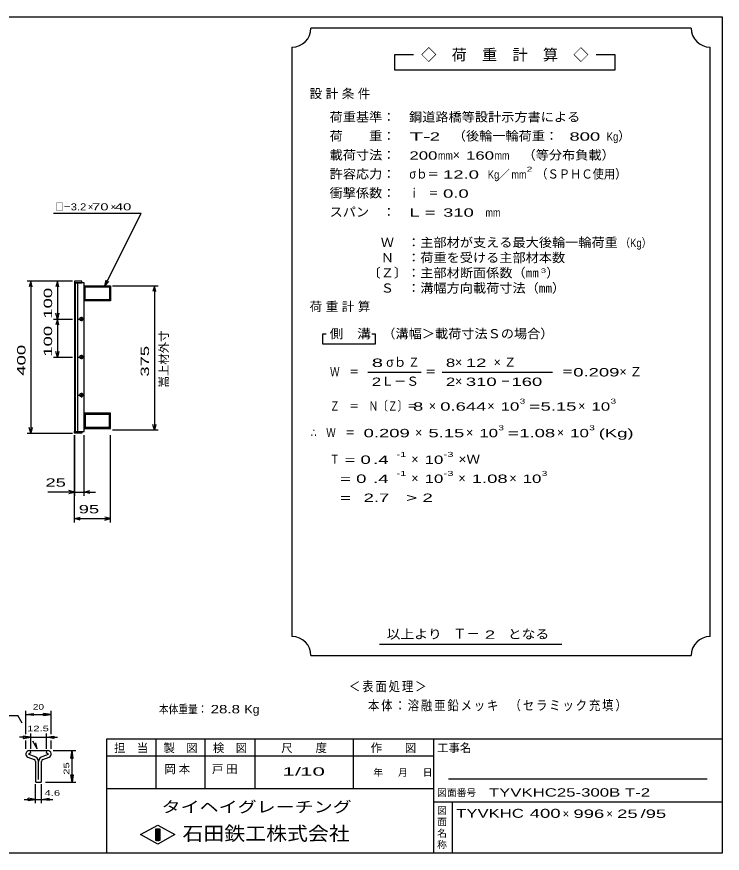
# Model space of a CAD drawing. Units: millimetres, scale not verified, with parts at other scales. Extents: x -1820 to 1736, y -1282 to 1048.
# Drawn here: x -120 to 1736, y -1152 to 1048 of the extents above; entities that cross this region are included whole.
import ezdxf
from ezdxf.enums import TextEntityAlignment as Align

# ---------------------------------------------------------------- set-up
doc = ezdxf.new("R2010")
doc.units = ezdxf.units.MM
doc.header["$LTSCALE"] = 10
for name, color, linetype, lineweight in [('CADPAC_LAYER_0000', 150, 'Continuous', 25), ('CADPAC_LAYER_0016', 3, 'Continuous', 25), ('CADPAC_LAYER_0022', 2, 'Continuous', 25), ('CADPAC_LAYER_0032', 4, 'Continuous', 25)]:
    doc.layers.add(name, color=color, linetype=linetype, lineweight=lineweight)
doc.styles.add('ベクトル', font='')
doc.styles.get('ベクトル').set_extended_font_data('ベクトル')

msp = doc.modelspace()

# ---------------------------------------------------------------- linework, layer by layer
at = {"layer": 'CADPAC_LAYER_0000'}
for p, q in [((-1724, 1048.5), (1736, 1048.5)), ((1736, 1048.5), (1736, -1151.5)), ((1736, -851.5), (116, -851.5)), ((116, -851.5), (116, -1151.5)), ((246, -851.5), (246, -981.5)), ((376, -981.5), (376, -851.5)), ((506, -851.5), (506, -981.5)), ((766, -981.5), (766, -851.5)), ((976, -851.5), (976, -1151.5)), ((976, -896.5), (116, -896.5)), ((1696, -956.5), (1016, -956.5)), ((116, -981.5), (976, -981.5)), ((976, -1016.5), (1736, -1016.5)), ((1026, -1151.5), (1026, -1016.5)), ((206, -1102.5), (251, -1077.5)), ((251, -1077.5), (296, -1102.5)), ((246, -1087.5), (256, -1087.5)), ((246, -1117.5), (246, -1087.5)), ((246, -1087.5), (248, -1087.5)), ((248, -1087.5), (248, -1117.5)), ((250, -1117.5), (250, -1087.5)), ((250, -1087.5), (252, -1087.5)), ((252, -1087.5), (252, -1117.5)), ((254, -1117.5), (254, -1087.5)), ((254, -1087.5), (256, -1087.5)), ((256, -1087.5), (256, -1117.5)), ((256, -1087.5), (256, -1117.5)), ((251, -1127.5), (206, -1102.5)), ((256, -1117.5), (246, -1117.5)), ((248, -1117.5), (250, -1117.5)), ((296, -1102.5), (251, -1127.5)), ((252, -1117.5), (254, -1117.5)), ((1736, -1151.5), (-1724, -1151.5))]:
    msp.add_line(p, q, dxfattribs=at)
at = {"layer": 'CADPAC_LAYER_0016'}
for p, q in [((51, 353.5), (32, 353.5)), ((32, 353.5), (32, 349)), ((51, 349), (51, 353.5)), ((32, 349), (51, 349)), ((32, 349), (32, -42)), ((57, 349), (32, 349)), ((34, 349), (34, -42)), ((41, -42), (41, 349)), ((57, -42), (57, 349)), ((57, 341), (127, 341)), ((57, 301), (57, 341)), ((60.2, 337.8), (123.8, 337.8)), ((60.2, 304.2), (60.2, 337.8)), ((123.8, 337.8), (123.8, 304.2)), ((127, 341), (127, 301)), ((127, 301), (57, 301)), ((123.8, 304.2), (60.2, 304.2)), ((42, 253.5), (58, 253.5)), ((52, 256.5), (48, 256.5)), ((48, 250.5), (52, 250.5)), ((50, 259.5), (50, 247.5)), ((52, 156.5), (48, 156.5)), ((50, 159.5), (50, 147.5)), ((42, 153.5), (58, 153.5)), ((48, 150.5), (52, 150.5)), ((42, 53.5), (58, 53.5)), ((52, 56.5), (48, 56.5)), ((48, 50.5), (52, 50.5)), ((50, 59.5), (50, 47.5)), ((127, 6), (57, 6)), ((57, 6), (57, -34)), ((123.8, 2.8), (60.2, 2.8)), ((60.2, 2.8), (60.2, -30.8)), ((123.8, -30.8), (123.8, 2.8)), ((127, -34), (127, 6)), ((32, -42), (51, -42)), ((32, -46.5), (32, -42)), ((32, -42), (57, -42)), ((51, -42), (51, -46.5)), ((57, -34), (127, -34)), ((60.2, -30.8), (123.8, -30.8)), ((51, -46.5), (32, -46.5))]:
    msp.add_line(p, q, dxfattribs=at)
for centre, radius, start, end in [((48, 253.5), 3, 90, 270), ((50, 253.5), 4, 46.6, 133.4), ((50, 253.5), 4, 226.6, 313.4), ((52, 253.5), 3, 270, 90), ((48, 153.5), 3, 90, 270), ((50, 153.5), 4, 46.6, 133.4), ((52, 153.5), 3, 270, 90), ((50, 153.5), 4, 226.6, 313.4), ((48, 53.5), 3, 90, 270), ((50, 53.5), 4, 46.6, 133.4), ((50, 53.5), 4, 226.6, 313.4), ((52, 53.5), 3, 270, 90)]:
    msp.add_arc(centre, radius, start, end, dxfattribs=at)
at = {"layer": 'CADPAC_LAYER_0022', "color": 4}
for p, q in [((1654, 1018.5), (654, 1018.5)), ((604, 968.5), (604, -581.5)), ((1704, -581.5), (1704, 968.5)), ((924, 948.5), (874, 948.5)), ((874, 948.5), (874, 908.5)), ((1454, 948.5), (1404, 948.5)), ((1454, 908.5), (1454, 948.5)), ((874, 908.5), (1454, 908.5)), ((207, 531), (-23, 531)), ((112, 341), (207, 531)), ((27, 353.5), (-93, 353.5)), ((-83, 353.5), (-87, 338.5)), ((-79, 338.5), (-83, 353.5)), ((-83, 353.5), (-83, -46.5)), ((27, 353.5), (-23, 353.5)), ((-13, 353.5), (-17, 338.5)), ((-9, 338.5), (-13, 353.5)), ((-13, 353.5), (-13, 253.5)), ((112, 341), (115, 355.6)), ((112, 341), (122, 352)), ((132, 341), (252, 341)), ((242, 341), (238, 326)), ((246, 326), (242, 341)), ((242, 341), (242, -39)), ((-13, 253.5), (-17, 268.5)), ((-9, 268.5), (-13, 253.5)), ((-23, 253.5), (27, 253.5)), ((-13, 253.5), (-17, 238.5)), ((-9, 238.5), (-13, 253.5)), ((-13, 253.5), (-13, 153.5)), ((694, 213.5), (684, 213.5)), ((684, 213.5), (684, 188.5)), ((824, 213.5), (814, 213.5)), ((824, 188.5), (824, 213.5)), ((684, 188.5), (824, 188.5)), ((-13, 153.5), (-17, 168.5)), ((-9, 168.5), (-13, 153.5)), ((-23, 153.5), (27, 153.5)), ((804, 113.5), (944, 113.5)), ((999, 113.5), (1289, 113.5)), ((-83, -46.5), (-87, -31.5)), ((-79, -31.5), (-83, -46.5)), ((252, -39), (132, -39)), ((242, -39), (238, -24)), ((246, -24), (242, -39)), ((-93, -46.5), (27, -46.5)), ((32, -51.5), (32, -211.5)), ((32, -281.5), (32, -51.5)), ((57, -211.5), (57, -51.5)), ((127, -281.5), (127, -51.5)), ((32, -201.5), (17, -197.5)), ((57, -201.5), (72, -197.5)), ((32, -201.5), (-38, -201.5)), ((17, -205.5), (32, -201.5)), ((32, -201.5), (57, -201.5)), ((72, -205.5), (57, -201.5)), ((57, -201.5), (87, -201.5)), ((32, -271.5), (47, -267.5)), ((47, -275.5), (32, -271.5)), ((32, -271.5), (127, -271.5)), ((127, -271.5), (112, -267.5)), ((112, -275.5), (127, -271.5)), ((834, -601.5), (1314, -601.5)), ((654, -631.5), (1654, -631.5))]:
    msp.add_line(p, q, dxfattribs=at)
for centre, start, end in [((604, 1018.5), 270, 0), ((1704, 1018.5), 180, 270), ((604, -631.5), 0, 90), ((1704, -631.5), 90, 180)]:
    msp.add_arc(centre, 50, start, end, dxfattribs=at)
at = {"layer": 'CADPAC_LAYER_0032'}
for p, q in [((-200.33, -789.5), (-117, -789.5)), ((-105.33, -809.5), (-117, -789.5)), ((-96, -838.5), (-96, -776.5)), ((-96, -786.5), (-76, -783.5)), ((-76, -789.5), (-96, -786.5)), ((-96, -786.5), (-29.33, -786.5)), ((-76, -789.5), (-76, -783.5)), ((-29.33, -786.5), (-49.33, -783.5)), ((-49.33, -789.5), (-49.33, -783.5)), ((-49.33, -789.5), (-29.33, -786.5)), ((-29.33, -838.5), (-29.33, -776.5)), ((-82.67, -846.5), (-112.67, -846.5)), ((-82.67, -846.5), (-102.67, -843.5)), ((-102.67, -843.5), (-102.67, -849.5)), ((-102.67, -849.5), (-82.67, -846.5)), ((-96, -876.5), (-96, -854.5)), ((-82.67, -876.5), (-82.67, -836.5)), ((-82.67, -846.5), (-42.67, -846.5)), ((-66, -876.5), (-77.67, -856.5)), ((-42.67, -836.5), (-42.67, -876.5)), ((-42.67, -846.5), (-22.67, -843.5)), ((-22.67, -849.5), (-42.67, -846.5)), ((-42.67, -846.5), (-12.67, -846.5)), ((-29.33, -876.5), (-29.33, -854.5)), ((-22.67, -843.5), (-22.67, -849.5)), ((-66, -876.5), (-69.67, -860.83)), ((-90.6, -898.76), (-74.36, -904.46)), ((-73.66, -896.59), (-88.06, -891.53)), ((-87.53, -889.21), (-82.73, -886.88)), ((-85.7, -881.5), (-38.87, -881.5)), ((-82.73, -886.88), (-82.73, -886.11)), ((-37.34, -891.53), (-51.74, -896.59)), ((-51.04, -904.46), (-34.81, -898.76)), ((-42.67, -886.11), (-42.67, -886.88)), ((-42.67, -886.88), (-37.87, -889.21)), ((-24.33, -881.5), (35.67, -881.5)), ((22.67, -901.5), (25.67, -881.5)), ((22.67, -901.5), (28.67, -901.5)), ((28.67, -901.5), (25.67, -881.5)), ((25.67, -964.83), (25.67, -881.5)), ((-70.37, -910.14), (-70.37, -962.54)), ((-62.67, -957.2), (-62.67, -910.3)), ((-55.03, -962.54), (-55.03, -910.14)), ((25.67, -964.83), (22.67, -944.83)), ((22.67, -944.83), (28.67, -944.83)), ((28.67, -944.83), (25.67, -964.83)), ((-68.03, -964.87), (-57.37, -964.87)), ((-44.33, -964.83), (35.67, -964.83)), ((-70.33, -1019.83), (-70.33, -969.83)), ((-55, -1019.83), (-55, -969.83)), ((-100.33, -1009.83), (-70.33, -1009.83)), ((-70.33, -1009.83), (-90.33, -1006.83)), ((-90.33, -1012.83), (-90.33, -1006.83)), ((-90.33, -1012.83), (-70.33, -1009.83)), ((-70.33, -1009.83), (-55, -1009.83)), ((-55, -1009.83), (-35, -1006.83)), ((-35, -1012.83), (-55, -1009.83)), ((-55, -1009.83), (-25, -1009.83)), ((-35, -1012.83), (-35, -1006.83))]:
    msp.add_line(p, q, dxfattribs=at)
for centre, radius, start, end in [((-87.03, -890.5), 9, 90.98, 246.68), ((-86.98, -890.55), 1.47, 111.91, 222.33), ((-87.56, -886.32), 4.83, 2.5, 85.55), ((-77.97, -911.31), 15.33, 3.78, 73.7), ((-47.44, -911.31), 15.33, 106.3, 176.22), ((-37.84, -886.32), 4.83, 94.45, 177.5), ((-38.37, -890.5), 9, 293.32, 89.02002), ((-38.42, -890.55), 1.47, 317.67, 68.08999), ((-76.36, -910.13), 6, 0, 70.58), ((-49.04, -910.13), 6, 109.42, 180), ((-68.03, -962.54), 2.33, 180, 270), ((-57.37, -962.54), 2.33, 270, 0)]:
    msp.add_arc(centre, radius, start, end, dxfattribs=at)

# ---------------------------------------------------------------- texts
at = {"layer": 'CADPAC_LAYER_0000', "style": 'ベクトル'}
for s, height, p in [('担\u3000当', 21.99, (136, -874.5)), ('製\u3000図', 21.99, (266, -874.5)), ('検\u3000図', 21.99, (396, -874.5)), ('尺\u3000\u3000度', 21.99, (576, -874.5)), ('作\u3000\u3000図', 21.99, (811, -874.5)), ('工事名', 21.99, (986, -874.5)), ('年', 18.33, (818, -939)), ('月', 18.33, (883, -939)), ('日', 18.33, (948, -939)), ('図面番号', 18.33, (986, -992)), ('図', 18.33, (986, -1039)), ('面', 18.33, (986, -1069)), ('名', 18.33, (986, -1099)), ('称', 18.33, (986, -1129))]:
    msp.add_text(s, height=height, dxfattribs=at).set_placement(p, align=Align.MIDDLE_LEFT)
at = {"layer": 'CADPAC_LAYER_0000', "color": 222, "style": 'ベクトル'}
for s, height, width, p in [('タイヘイグレーチング', 29.33, 1.25, (261, -1029.5)), ('石田鉄工株式会社', 36.66, 1.1, (316, -1099.5))]:
    msp.add_text(s, height=height, dxfattribs=dict(at, width=width)).set_placement(p, align=Align.MIDDLE_LEFT)
at = {"layer": 'CADPAC_LAYER_0022', "style": 'ベクトル'}
for s, height, p in [('◇\u3000荷\u3000重\u3000計\u3000算\u3000◇', 29.33, (944, 948.5)), ('）', 24.19, (1462, 735)), ('×', 24.19, (1027, 685)), ('／', 21.99, (1146.5, 633.5)), ('×', 18.33, (67, 548.5)), ('×', 18.33, (127, 548.5)), ('）', 24.19, (1273, 375)), ('σｂ', 24.19, (852, 140)), ('×', 24.19, (1033, 140)), ('Ｌ－Ｓ', 24.19, (839, 90)), ('×', 24.19, (1033, 90)), ('×', 24.19, (964, 25)), ('×', 24.19, (1118, 25)), ('×', 24.19, (1357, 25)), ('×', 24.19, (928, -45)), ('×', 24.19, (1062, -45)), ('×', 24.19, (1301, -45)), ('×', 24.19, (918, -115)), ('×', 24.19, (918, -165)), ('×', 24.19, (1042, -165)), ('×', 24.19, (1176, -165)), ('Ｔ－', 25.66, (1028, -574)), ('×', 21.99, (1316, -1047.5)), ('×', 21.99, (1431, -1047.5))]:
    msp.add_text(s, height=height, dxfattribs=at).set_placement(p, align=Align.MIDDLE_LEFT)
for s, height, width, p in [('荷重基準：\u3000', 24.19, 1.05, (703, 785)), ('鋼道路橋等設計示方書による', 24.19, 1.05, (912, 785)), ('荷\u3000\u3000重：\u3000', 24.19, 1.05, (703, 735)), ('（後輪一輪荷重：', 24.19, 1.05, (1027, 735)), ('T-', 21.99, 2, (913, 733.5)), (' 2 ', 21.99, 1.65, (953, 733.5)), ('  800', 21.99, 1.65, (1307, 733.5)), ('Kg', 21.99, 0.85, (1432, 733.5)), ('載荷寸法：\u3000', 24.19, 1.05, (703, 685)), ('200', 21.99, 1.5, (913, 683.5)), ('mm', 21.99, 0.8, (988, 683.5)), ('160', 21.99, 1.5, (1062, 683.5)), ('mm', 21.99, 0.8, (1137, 683.5)), ('\u3000（等分布負載）', 24.19, 1.05, (1176, 685)), ('許容応力：\u3000', 24.19, 1.05, (703, 635)), ('σｂ＝', 24.19, 0.9, (913, 635)), (' 12.0', 21.99, 1.65, (988, 633.5)), ('Kg', 21.99, 0.85, (1119, 633.5)), ('mm', 21.99, 0.8, (1181.5, 633.5)), ('2', 13.2, 1.5, (1221.5, 647.5)), ('（ＳＰＨＣ使用）', 24.19, 0.9, (1246.5, 635)), ('衝撃係数：\u3000', 24.19, 1.05, (703, 585)), ('ｉ\u3000＝', 24.19, 0.75, (913, 585)), (' 0.0', 21.99, 1.65, (988, 583.5)), ('□－', 18.33, 0.8, (-18, 548.5)), ('3.2', 18.33, 1.2, (22, 548.5)), (' 70 ', 18.33, 1.6, (67, 548.5)), (' 40 ', 18.33, 1.6, (127, 548.5)), ('スパン\u3000：\u3000', 24.19, 1.05, (703, 535)), ('L =', 21.99, 1.65, (913, 533.5)), (' 310 ', 21.99, 1.65, (988, 533.5)), ('mm', 21.99, 0.8, (1113, 533.5)), ('\u3000Ｗ\u3000：主部材が支える最大後輪一輪荷重', 24.19, 1.05, (803, 455)), ('（Kg）', 21.99, 0.85, (1468, 453.5)), ('\u3000Ｎ\u3000：荷重を受ける主部材本数', 24.19, 1.05, (803, 415)), ('〔Ｚ〕：主部材断面係数（㎜', 24.19, 1.05, (803, 375)), ('3', 11, 1.8, (1258, 381)), ('\u3000Ｓ\u3000：溝幅方向載荷寸法（㎜）', 24.19, 1.05, (803, 335)), ('側\u3000溝', 24.19, 1.1, (703, 215)), ('\u3000（溝幅＞載荷寸法Ｓの場合）', 24.19, 1.05, (807, 215)), ('8', 21.99, 1.8, (814, 138.5)), ('Ｚ', 24.19, 0.9, (910, 140)), ('8', 21.99, 1.5, (1009, 138.5)), (' 12 ', 21.99, 1.65, (1048, 138.5)), ('Ｗ\u3000＝', 24.19, 0.75, (704, 115)), ('＝', 24.19, 0.9, (954, 115)), ('＝', 24.19, 0.9, (1314, 115)), ('0.209', 21.99, 1.65, (1344, 113.5)), ('2', 21.99, 1.5, (814, 88.5)), ('2', 21.99, 1.5, (1009, 88.5)), (' 310 ', 21.99, 1.65, (1048, 88.5)), ('－', 24.19, 0.75, (1153, 90)), (' 160 ', 21.99, 1.65, (1168, 88.5)), ('3', 13.2, 1.5, (1203, 37.5)), ('3', 13.2, 1.5, (1442, 37.5)), ('Ｚ\u3000＝\u3000Ｎ〔Ｚ〕＝', 24.19, 0.75, (704, 25)), (' 8 ', 21.99, 1.65, (909, 23.5)), ('0.644', 21.99, 1.65, (994, 23.5)), ('10', 21.99, 1.5, (1153, 23.5)), ('=', 21.99, 1.7, (1228, 23.5)), ('5.15', 21.99, 1.65, (1258, 23.5)), ('10', 21.99, 1.5, (1392, 23.5)), ('∴\u3000Ｗ\u3000＝', 24.19, 0.75, (654, -45)), (' 0.209', 21.99, 1.65, (779, -46.5)), ('5.15', 21.99, 1.65, (963, -46.5)), ('10', 21.99, 1.5, (1097, -46.5)), ('3', 13.2, 1.5, (1147, -32.5)), ('=', 21.99, 1.7, (1172, -46.5)), ('1.08', 21.99, 1.65, (1202, -46.5)), ('10', 21.99, 1.5, (1336, -46.5)), ('3', 13.2, 1.5, (1386, -32.5)), ('(Kg)', 21.99, 1.65, (1411, -46.5)), ('Ｔ', 24.19, 0.75, (704, -115)), (' = 0', 21.99, 1.65, (729, -116.5)), (' .4 ', 21.99, 1.65, (804, -116.5)), ('-1', 13.2, 1.65, (879, -102.5)), ('10', 21.99, 1.5, (953, -116.5)), ('-3', 13.2, 1.65, (1003, -102.5)), ('×Ｗ', 24.19, 1.1, (1042, -115)), ('-1', 13.2, 1.65, (879, -152.5)), ('-3', 13.2, 1.65, (1003, -152.5)), ('3', 13.2, 1.5, (1261, -152.5)), (' 25 ', 21.99, 1.65, (-58, -176.5)), ('  = 0', 21.99, 1.65, (704, -166.5)), (' .4 ', 21.99, 1.65, (804, -166.5)), ('10', 21.99, 1.5, (953, -166.5)), ('1.08', 21.99, 1.65, (1077, -166.5)), ('10', 21.99, 1.5, (1211, -166.5)), ('  =', 21.99, 1.65, (704, -216.5)), (' 2.7', 21.99, 1.65, (779, -216.5)), ('>', 21.99, 1.7, (904, -216.5)), (' 2 ', 21.99, 1.65, (934, -216.5)), (' 95 ', 21.99, 1.65, (29.5, -246.5)), ('以上より\u3000', 24.19, 1.1, (853, -575)), (' 2 ', 21.99, 1.65, (1098, -576.5)), ('となる', 24.19, 1.1, (1172, -575)), ('本体重量：', 21.99, 0.85, (254, -772.5)), (' 28.8', 21.99, 1.35, (379, -772.5)), ('Kg', 21.99, 1.1, (479, -772.5)), ('1/', 21.99, 2, (579, -936.5)), (' 10 ', 21.99, 2, (609, -936.5)), ('TYVKHC25-300B T-2', 21.99, 1.5, (1122, -991.5)), ('TYVKHC', 23.46, 1.4, (1036, -1046.5)), (' 400 ', 23.46, 1.55, (1216, -1046.5)), (' 996 ', 21.99, 1.65, (1331, -1047.5)), (' 25 ', 21.99, 1.65, (1446, -1047.5)), ('/', 21.99, 1.65, (1521, -1047.5)), (' 95 ', 21.99, 1.65, (1521, -1047.5))]:
    msp.add_text(s, height=height, dxfattribs=dict(at, width=width)).set_placement(p, align=Align.MIDDLE_LEFT)
at = {"layer": 'CADPAC_LAYER_0022', "style": 'ベクトル', "width": 1.65}
for s, p in [(' 100 ', (-38, 241)), (' 100 ', (-38, 141)), (' 400 ', (-108, 91)), (' 375 ', (217, 88.5))]:
    msp.add_text(s, height=21.99, rotation=90, dxfattribs=at).set_placement(p, align=Align.MIDDLE_LEFT)
at = {"layer": 'CADPAC_LAYER_0022', "style": 'ベクトル'}
msp.add_text('嵩上材外寸', height=21.99, rotation=90, dxfattribs=at).set_placement((267, 73.5), align=Align.MIDDLE_LEFT)
at = {"layer": 'CADPAC_LAYER_0022', "attachment_point": 4, "style": 'ベクトル'}
for s, insert, char_height in [('\\T1.28;設計条件', (650.5, 845), 24.19), ('\\T1.28;荷重計算', (650.5, 285), 24.19), ('\\T1.42;×Ｚ', (1134.5, 140), 24.19), ('\\T1.42;×Ｚ', (1465.5, 115), 24.19), ('\\T1.17;\\W0.85;＜表面処理＞', (754, -714), 25.66), ('\\T1.17;\\W0.85;本体：溶融亜鉛メッキ', (804, -764), 25.66), ('\\T1.17;\\W0.85;（セラミック充填）', (1176.5, -764), 25.66), ('\\T1.25;岡本\u3000', (268.5, -931.5), 21.99), ('\\T1.25;戸田\u3000', (393.5, -931.5), 21.99)]:
    msp.add_mtext(s, dxfattribs=dict(at, insert=insert, char_height=char_height))
at = {"layer": 'CADPAC_LAYER_0032', "color": 2, "style": 'ベクトル'}
for s, width, p in [('20', 1.35, (-77.67, -766.5)), ('12.5', 1.5, (-92.67, -823.5)), (' 4.6 ', 1.5, (-55, -992.83))]:
    msp.add_text(s, height=14.66, dxfattribs=dict(at, width=width)).set_placement(p, align=Align.MIDDLE_LEFT)
at = {"layer": 'CADPAC_LAYER_0032', "color": 2, "style": 'ベクトル', "width": 1.5}
msp.add_text(' 25 ', height=14.66, rotation=90, dxfattribs=at).set_placement((10.67, -953.17), align=Align.MIDDLE_LEFT)

doc.saveas('drawing.dxf')
